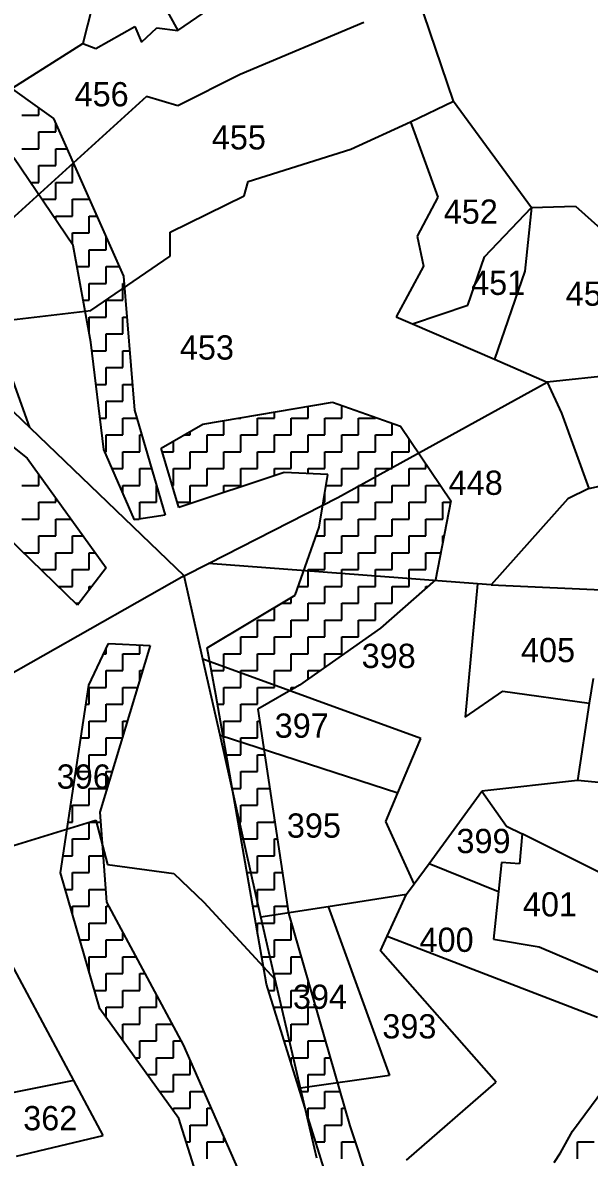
# Model space of a CAD drawing. Header units: metres. Extents: x 291362 to 296970, y 2012513 to 2016467.
# Drawn here: x 292862.8 to 293077.7, y 2014592.5 to 2015022.6 of the extents above; entities that cross this region are included whole.
import ezdxf
from ezdxf.enums import TextEntityAlignment as Align

# ---------------------------------------------------------------- set-up
doc = ezdxf.new("R2010")
doc.units = ezdxf.units.M
for name, color, linetype in [('POLY_HATCH', 12, 'Continuous'), ('POLY_PARCEL', 6, 'Continuous'), ('TEXT_PARCEL', 7, 'Continuous')]:
    doc.layers.add(name, color=color, linetype=linetype)
doc.styles.add('TEXT_MAP', font='')
doc.styles.get('TEXT_MAP').set_extended_font_data('Kruti Dev 050')

msp = doc.modelspace()

# ---------------------------------------------------------------- linework, layer by layer
at = {"layer": 'POLY_HATCH'}
for p, q in [((292839.54, 2015011.33), (292874.48, 2014986.38)), ((292874.48, 2014986.38), (292901.1, 2014926.51)), ((292881.97, 2014938.15), (292859.5, 2014971.41)), ((292888.62, 2014901.57), (292881.97, 2014938.15)), ((292901.1, 2014926.51), (292905.26, 2014875.79)), ((292805.42, 2014904.89), (292864.5, 2014857.5)), ((292893.62, 2014860.82), (292888.62, 2014901.57)), ((292931.16, 2014870.46), (292980.25, 2014878.78)), ((292980.25, 2014878.78), (293006.04, 2014869.63)), ((292905.26, 2014875.79), (292916.91, 2014835.88)), ((292915.35, 2014861.31), (292931.16, 2014870.46)), ((293006.04, 2014869.63), (293025.17, 2014841.36)), ((292883.63, 2014801.78), (292826.22, 2014857.5)), ((292864.5, 2014857.5), (292894.45, 2014815.92)), ((292905.26, 2014834.21), (292893.62, 2014860.82)), ((292922.01, 2014838.86), (292915.35, 2014861.31)), ((292961.94, 2014852.17), (292922.01, 2014838.86)), ((292978.58, 2014851.34), (292961.94, 2014852.17)), ((292975.25, 2014831.38), (292978.58, 2014851.34)), ((293025.17, 2014841.36), (293019.35, 2014811.42)), ((292916.91, 2014835.88), (292905.26, 2014834.21)), ((292966.1, 2014805.6), (292975.25, 2014831.38)), ((292894.45, 2014815.92), (292883.63, 2014801.78)), ((293019.35, 2014811.42), (292998.55, 2014793.13)), ((292932.82, 2014785.65), (292966.1, 2014805.6)), ((292998.55, 2014793.13), (292967.77, 2014771.51)), ((292887.94, 2014771.5), (292895.42, 2014787.3)), ((292911.23, 2014786.47), (292892.1, 2014723.27)), ((292895.42, 2014787.3), (292911.23, 2014786.47)), ((292936.11, 2014767.9), (292932.82, 2014785.65)), ((292877.13, 2014700.38), (292887.94, 2014771.5)), ((292967.77, 2014771.51), (292951.96, 2014762.36)), ((292955.25, 2014658.14), (292936.11, 2014767.9)), ((292951.96, 2014762.36), (292963.61, 2014685.03)), ((292892.1, 2014723.27), (292894.59, 2014689.18)), ((292892.11, 2014648.82), (292877.13, 2014700.38)), ((292894.59, 2014689.18), (292923.71, 2014635.13)), ((292963.61, 2014685.03), (292986.9, 2014604.38)), ((292980.21, 2014578.32), (292955.25, 2014658.14)), ((292922.06, 2014607.25), (292892.11, 2014648.82)), ((293071.25, 2014602.39), (293102.03, 2014643.97)), ((292923.71, 2014635.13), (292944.51, 2014587.74)), ((292931.21, 2014578.15), (292922.06, 2014607.25)), ((292986.9, 2014604.38), (292996.89, 2014574.44)), ((293066.71, 2014594.2), (293071.25, 2014602.39)), ((293064.37, 2014590.47), (293066.71, 2014594.2))]:
    msp.add_line(p, q, dxfattribs=at)
at = {"layer": 'POLY_HATCH', "linetype": 'Continuous'}
for p, q in [((292862.58, 2014987.63), (292868.96, 2014987.63)), ((292868.96, 2014987.63), (292868.96, 2014990.32)), ((292875.35, 2014981.25), (292875.35, 2014984.43)), ((292868.96, 2014981.25), (292875.35, 2014981.25)), ((292868.96, 2014974.86), (292868.96, 2014981.25)), ((292862.58, 2014974.86), (292868.96, 2014974.86)), ((292875.35, 2014974.86), (292879.6, 2014974.86)), ((292875.35, 2014968.48), (292875.35, 2014974.86)), ((292868.96, 2014968.48), (292875.35, 2014968.48)), ((292868.96, 2014962.1), (292868.96, 2014968.48)), ((292881.73, 2014968.48), (292882.44, 2014968.48)), ((292881.73, 2014962.1), (292881.73, 2014968.48)), ((292865.79, 2014962.1), (292868.96, 2014962.1)), ((292875.35, 2014962.1), (292881.73, 2014962.1)), ((292875.35, 2014955.72), (292875.35, 2014962.1)), ((292870.1, 2014955.72), (292875.35, 2014955.72)), ((292881.73, 2014955.72), (292888.11, 2014955.72)), ((292881.73, 2014949.34), (292881.73, 2014955.72)), ((292888.11, 2014955.72), (292888.11, 2014955.73)), ((292875.35, 2014949.34), (292881.73, 2014949.34)), ((292875.35, 2014947.96), (292875.35, 2014949.34)), ((292888.11, 2014949.34), (292890.95, 2014949.34)), ((292888.11, 2014942.96), (292888.11, 2014949.34)), ((292881.73, 2014942.96), (292888.11, 2014942.96)), ((292881.73, 2014938.51), (292881.73, 2014942.96)), ((292894.49, 2014936.57), (292894.49, 2014941.38)), ((292888.11, 2014936.57), (292894.49, 2014936.57)), ((292888.11, 2014930.19), (292888.11, 2014936.57)), ((292883.42, 2014930.19), (292888.11, 2014930.19)), ((292894.49, 2014930.19), (292899.47, 2014930.19)), ((292894.49, 2014923.81), (292894.49, 2014930.19)), ((292888.11, 2014923.81), (292894.49, 2014923.81)), ((292888.11, 2014917.43), (292888.11, 2014923.81)), ((292900.87, 2014923.81), (292901.33, 2014923.81)), ((292900.87, 2014917.43), (292900.87, 2014923.81)), ((292885.74, 2014917.43), (292888.11, 2014917.43)), ((292894.49, 2014917.43), (292900.87, 2014917.43)), ((292894.49, 2014911.05), (292894.49, 2014917.43)), ((292888.11, 2014911.05), (292894.49, 2014911.05)), ((292888.11, 2014904.66), (292888.11, 2014911.05)), ((292900.87, 2014911.05), (292902.37, 2014911.05)), ((292900.87, 2014904.66), (292900.87, 2014911.05)), ((292888.06, 2014904.66), (292888.11, 2014904.66)), ((292894.49, 2014904.66), (292900.87, 2014904.66)), ((292894.49, 2014898.28), (292894.49, 2014904.66)), ((292889.03, 2014898.28), (292894.49, 2014898.28)), ((292900.87, 2014898.28), (292903.42, 2014898.28)), ((292900.87, 2014891.9), (292900.87, 2014898.28)), ((292894.49, 2014891.9), (292900.87, 2014891.9)), ((292894.49, 2014885.52), (292894.49, 2014891.9)), ((292890.59, 2014885.52), (292894.49, 2014885.52)), ((292900.87, 2014885.52), (292904.47, 2014885.52)), ((292900.87, 2014879.14), (292900.87, 2014885.52)), ((292894.49, 2014879.14), (292900.87, 2014879.14)), ((292894.49, 2014872.75), (292894.49, 2014879.14)), ((292958.31, 2014872.75), (292958.31, 2014875.06)), ((292971.07, 2014872.75), (292971.07, 2014877.22)), ((292983.84, 2014872.75), (292983.84, 2014877.5)), ((292892.15, 2014872.75), (292894.49, 2014872.75)), ((292900.87, 2014872.75), (292906.15, 2014872.75)), ((292900.87, 2014866.37), (292900.87, 2014872.75)), ((292939.16, 2014866.37), (292939.16, 2014871.82)), ((292944.7, 2014872.75), (292945.55, 2014872.75)), ((292945.55, 2014872.75), (292945.55, 2014872.9)), ((292951.93, 2014872.75), (292958.31, 2014872.75)), ((292951.93, 2014866.37), (292951.93, 2014872.75)), ((292964.69, 2014872.75), (292971.07, 2014872.75)), ((292964.69, 2014866.37), (292964.69, 2014872.75)), ((292977.46, 2014872.75), (292983.84, 2014872.75)), ((292977.46, 2014866.37), (292977.46, 2014872.75)), ((292990.22, 2014872.75), (292996.6, 2014872.75)), ((292990.22, 2014866.37), (292990.22, 2014872.75)), ((292996.6, 2014872.75), (292996.6, 2014872.98)), ((293002.98, 2014866.37), (293002.98, 2014870.71)), ((292894.49, 2014866.37), (292900.87, 2014866.37)), ((292894.49, 2014859.99), (292894.49, 2014866.37)), ((292907.26, 2014866.37), (292908.01, 2014866.37)), ((292907.26, 2014859.99), (292907.26, 2014866.37)), ((292924.09, 2014866.37), (292926.4, 2014866.37)), ((292926.4, 2014866.37), (292926.4, 2014867.71)), ((292932.78, 2014866.37), (292939.16, 2014866.37)), ((292932.78, 2014859.99), (292932.78, 2014866.37)), ((292945.55, 2014866.37), (292951.93, 2014866.37)), ((292945.55, 2014859.99), (292945.55, 2014866.37)), ((292958.31, 2014866.37), (292964.69, 2014866.37)), ((292958.31, 2014859.99), (292958.31, 2014866.37)), ((292971.07, 2014866.37), (292977.46, 2014866.37)), ((292971.07, 2014859.99), (292971.07, 2014866.37)), ((292983.84, 2014866.37), (292990.22, 2014866.37)), ((292983.84, 2014859.99), (292983.84, 2014866.37)), ((292996.6, 2014866.37), (293002.98, 2014866.37)), ((292996.6, 2014859.99), (292996.6, 2014866.37)), ((292920.02, 2014859.99), (292920.02, 2014864.02)), ((293009.37, 2014859.99), (293009.37, 2014864.71)), ((292893.98, 2014859.99), (292894.49, 2014859.99)), ((292900.87, 2014859.99), (292907.26, 2014859.99)), ((292900.87, 2014853.61), (292900.87, 2014859.99)), ((292915.74, 2014859.99), (292920.02, 2014859.99)), ((292926.4, 2014859.99), (292932.78, 2014859.99)), ((292926.4, 2014853.61), (292926.4, 2014859.99)), ((292939.16, 2014859.99), (292945.55, 2014859.99)), ((292939.16, 2014853.61), (292939.16, 2014859.99)), ((292951.93, 2014859.99), (292958.31, 2014859.99)), ((292951.93, 2014853.61), (292951.93, 2014859.99)), ((292964.69, 2014859.99), (292971.07, 2014859.99)), ((292964.69, 2014853.61), (292964.69, 2014859.99)), ((292977.46, 2014859.99), (292983.84, 2014859.99)), ((292977.46, 2014853.61), (292977.46, 2014859.99)), ((292990.22, 2014859.99), (292996.6, 2014859.99)), ((292990.22, 2014853.61), (292990.22, 2014859.99)), ((293002.98, 2014859.99), (293009.37, 2014859.99)), ((293002.98, 2014853.61), (293002.98, 2014859.99)), ((292896.77, 2014853.61), (292900.87, 2014853.61)), ((292907.26, 2014853.61), (292911.74, 2014853.61)), ((292907.26, 2014847.23), (292907.26, 2014853.61)), ((292920.02, 2014853.61), (292926.4, 2014853.61)), ((292920.02, 2014847.23), (292920.02, 2014853.61)), ((292932.78, 2014853.61), (292939.16, 2014853.61)), ((292932.78, 2014847.23), (292932.78, 2014853.61)), ((292945.55, 2014853.61), (292951.93, 2014853.61)), ((292945.55, 2014847.23), (292945.55, 2014853.61)), ((292958.31, 2014853.61), (292964.69, 2014853.61)), ((292958.31, 2014850.96), (292958.31, 2014853.61)), ((292971.07, 2014853.61), (292977.46, 2014853.61)), ((292971.07, 2014851.71), (292971.07, 2014853.61)), ((292983.84, 2014853.61), (292990.22, 2014853.61)), ((292983.84, 2014847.23), (292983.84, 2014853.61)), ((292996.6, 2014853.61), (293002.98, 2014853.61)), ((292996.6, 2014847.23), (292996.6, 2014853.61)), ((293009.37, 2014853.61), (293015.75, 2014853.61)), ((293009.37, 2014847.23), (293009.37, 2014853.61)), ((293015.75, 2014853.61), (293015.75, 2014855.28)), ((292868.96, 2014847.23), (292868.96, 2014851.29)), ((292862.58, 2014847.23), (292868.96, 2014847.23)), ((292900.87, 2014847.23), (292907.26, 2014847.23)), ((292900.87, 2014844.24), (292900.87, 2014847.23)), ((292913.64, 2014840.84), (292913.64, 2014847.1)), ((292919.53, 2014847.23), (292920.02, 2014847.23)), ((292926.4, 2014847.23), (292932.78, 2014847.23)), ((292926.4, 2014840.84), (292926.4, 2014847.23)), ((292939.16, 2014847.23), (292945.55, 2014847.23)), ((292939.16, 2014844.58), (292939.16, 2014847.23)), ((292977.46, 2014840.84), (292977.46, 2014844.58)), ((292977.9, 2014847.23), (292983.84, 2014847.23)), ((292990.22, 2014847.23), (292996.6, 2014847.23)), ((292990.22, 2014840.84), (292990.22, 2014847.23)), ((293002.98, 2014847.23), (293009.37, 2014847.23)), ((293002.98, 2014840.84), (293002.98, 2014847.23)), ((293015.75, 2014847.23), (293021.2, 2014847.23)), ((293015.75, 2014840.84), (293015.75, 2014847.23)), ((292868.96, 2014840.84), (292875.35, 2014840.84)), ((292868.96, 2014834.46), (292868.96, 2014840.84)), ((292875.35, 2014840.84), (292875.35, 2014842.44)), ((292907.26, 2014840.84), (292913.64, 2014840.84)), ((292907.26, 2014834.5), (292907.26, 2014840.84)), ((292921.42, 2014840.84), (292926.4, 2014840.84)), ((292976.83, 2014840.84), (292977.46, 2014840.84)), ((292983.84, 2014840.84), (292990.22, 2014840.84)), ((292983.84, 2014834.46), (292983.84, 2014840.84)), ((292996.6, 2014840.84), (293002.98, 2014840.84)), ((292996.6, 2014834.46), (292996.6, 2014840.84)), ((293009.37, 2014840.84), (293015.75, 2014840.84)), ((293009.37, 2014834.46), (293009.37, 2014840.84)), ((293022.13, 2014840.84), (293025.07, 2014840.84)), ((293022.13, 2014834.46), (293022.13, 2014840.84)), ((292862.58, 2014834.46), (292868.96, 2014834.46)), ((292875.35, 2014834.46), (292881.09, 2014834.46)), ((292875.35, 2014828.08), (292875.35, 2014834.46)), ((292905.16, 2014834.46), (292907.01, 2014834.46)), ((292977.46, 2014834.46), (292983.84, 2014834.46)), ((292977.46, 2014828.08), (292977.46, 2014834.46)), ((292990.22, 2014834.46), (292996.6, 2014834.46)), ((292990.22, 2014828.08), (292990.22, 2014834.46)), ((293002.98, 2014834.46), (293009.37, 2014834.46)), ((293002.98, 2014828.08), (293002.98, 2014834.46)), ((293015.75, 2014834.46), (293022.13, 2014834.46)), ((293015.75, 2014828.08), (293015.75, 2014834.46)), ((292868.96, 2014828.08), (292875.35, 2014828.08)), ((292868.96, 2014821.7), (292868.96, 2014828.08)), ((292881.73, 2014828.08), (292885.69, 2014828.08)), ((292881.73, 2014821.7), (292881.73, 2014828.08)), ((292974.08, 2014828.08), (292977.46, 2014828.08)), ((292983.84, 2014828.08), (292990.22, 2014828.08)), ((292983.84, 2014821.7), (292983.84, 2014828.08)), ((292996.6, 2014828.08), (293002.98, 2014828.08)), ((292996.6, 2014821.7), (292996.6, 2014828.08)), ((293009.37, 2014828.08), (293015.75, 2014828.08)), ((293009.37, 2014821.7), (293009.37, 2014828.08)), ((293022.13, 2014828.08), (293022.59, 2014828.08)), ((293022.13, 2014825.71), (293022.13, 2014828.08)), ((292863.11, 2014821.7), (292868.96, 2014821.7)), ((292875.35, 2014821.7), (292881.73, 2014821.7)), ((292875.35, 2014815.32), (292875.35, 2014821.7)), ((292888.11, 2014821.7), (292890.29, 2014821.7)), ((292888.11, 2014815.32), (292888.11, 2014821.7)), ((292977.46, 2014821.7), (292983.84, 2014821.7)), ((292977.46, 2014815.32), (292977.46, 2014821.7)), ((292990.22, 2014821.7), (292996.6, 2014821.7)), ((292990.22, 2014815.32), (292990.22, 2014821.7)), ((293002.98, 2014821.7), (293009.37, 2014821.7)), ((293002.98, 2014815.32), (293002.98, 2014821.7)), ((293015.75, 2014821.7), (293021.35, 2014821.7)), ((293015.75, 2014815.32), (293015.75, 2014821.7)), ((292869.69, 2014815.32), (292875.35, 2014815.32)), ((292881.73, 2014815.32), (292888.11, 2014815.32)), ((292881.73, 2014808.93), (292881.73, 2014815.32)), ((292971.07, 2014815.32), (292977.46, 2014815.32)), ((292971.07, 2014808.93), (292971.07, 2014815.32)), ((292983.84, 2014815.32), (292990.22, 2014815.32)), ((292983.84, 2014808.93), (292983.84, 2014815.32)), ((292996.6, 2014815.32), (293002.98, 2014815.32)), ((292996.6, 2014808.93), (292996.6, 2014815.32)), ((293009.37, 2014815.32), (293015.75, 2014815.32)), ((293009.37, 2014808.93), (293009.37, 2014815.32)), ((292876.26, 2014808.93), (292881.73, 2014808.93)), ((292888.11, 2014808.93), (292889.1, 2014808.93)), ((292888.11, 2014807.64), (292888.11, 2014808.93)), ((292967.29, 2014808.93), (292971.07, 2014808.93)), ((292977.46, 2014808.93), (292983.84, 2014808.93)), ((292977.46, 2014802.55), (292977.46, 2014808.93)), ((292990.22, 2014808.93), (292996.6, 2014808.93)), ((292990.22, 2014802.55), (292990.22, 2014808.93)), ((293002.98, 2014808.93), (293009.37, 2014808.93)), ((293002.98, 2014802.55), (293002.98, 2014808.93)), ((293015.75, 2014808.93), (293016.52, 2014808.93)), ((293015.75, 2014808.26), (293015.75, 2014808.93)), ((292882.84, 2014802.55), (292884.22, 2014802.55)), ((292961.02, 2014802.55), (292964.69, 2014802.55)), ((292964.69, 2014802.55), (292964.69, 2014804.76)), ((292971.07, 2014802.55), (292977.46, 2014802.55)), ((292971.07, 2014796.17), (292971.07, 2014802.55)), ((292983.84, 2014802.55), (292990.22, 2014802.55)), ((292983.84, 2014796.17), (292983.84, 2014802.55)), ((292996.6, 2014802.55), (293002.98, 2014802.55)), ((292996.6, 2014796.17), (292996.6, 2014802.55)), ((292958.31, 2014796.17), (292958.31, 2014800.93)), ((292951.93, 2014796.17), (292958.31, 2014796.17)), ((292951.93, 2014789.79), (292951.93, 2014796.17)), ((292964.69, 2014796.17), (292971.07, 2014796.17)), ((292964.69, 2014789.79), (292964.69, 2014796.17)), ((292977.46, 2014796.17), (292983.84, 2014796.17)), ((292977.46, 2014789.79), (292977.46, 2014796.17)), ((292990.22, 2014796.17), (292996.6, 2014796.17)), ((292990.22, 2014789.79), (292990.22, 2014796.17)), ((292945.55, 2014789.79), (292951.93, 2014789.79)), ((292945.55, 2014783.41), (292945.55, 2014789.79)), ((292958.31, 2014789.79), (292964.69, 2014789.79)), ((292958.31, 2014783.41), (292958.31, 2014789.79)), ((292971.07, 2014789.79), (292977.46, 2014789.79)), ((292971.07, 2014783.41), (292971.07, 2014789.79)), ((292983.84, 2014789.79), (292990.22, 2014789.79)), ((292983.84, 2014783.41), (292983.84, 2014789.79)), ((292894.49, 2014783.41), (292894.49, 2014785.33)), ((292907.26, 2014783.41), (292907.26, 2014786.68)), ((292893.58, 2014783.41), (292894.49, 2014783.41)), ((292900.87, 2014783.41), (292907.26, 2014783.41)), ((292900.87, 2014777.03), (292900.87, 2014783.41)), ((292939.16, 2014783.41), (292945.55, 2014783.41)), ((292939.16, 2014777.03), (292939.16, 2014783.41)), ((292951.93, 2014783.41), (292958.31, 2014783.41)), ((292951.93, 2014777.03), (292951.93, 2014783.41)), ((292964.69, 2014783.41), (292971.07, 2014783.41)), ((292964.69, 2014777.03), (292964.69, 2014783.41)), ((292977.46, 2014783.41), (292983.84, 2014783.41)), ((292977.46, 2014778.32), (292977.46, 2014783.41)), ((292894.49, 2014777.03), (292900.87, 2014777.03)), ((292894.49, 2014770.64), (292894.49, 2014777.03)), ((292907.26, 2014777.03), (292908.37, 2014777.03)), ((292907.26, 2014773.33), (292907.26, 2014777.03)), ((292934.42, 2014777.03), (292939.16, 2014777.03)), ((292945.55, 2014777.03), (292951.93, 2014777.03)), ((292945.55, 2014770.64), (292945.55, 2014777.03)), ((292958.31, 2014777.03), (292964.69, 2014777.03)), ((292958.31, 2014770.64), (292958.31, 2014777.03)), ((292971.07, 2014777.03), (292975.62, 2014777.03)), ((292971.07, 2014773.83), (292971.07, 2014777.03)), ((292888.11, 2014770.64), (292894.49, 2014770.64)), ((292888.11, 2014764.26), (292888.11, 2014770.64)), ((292900.87, 2014770.64), (292906.44, 2014770.64)), ((292900.87, 2014764.26), (292900.87, 2014770.64)), ((292939.16, 2014770.64), (292945.55, 2014770.64)), ((292939.16, 2014764.26), (292939.16, 2014770.64)), ((292951.93, 2014770.64), (292958.31, 2014770.64)), ((292951.93, 2014764.26), (292951.93, 2014770.64)), ((292964.69, 2014770.64), (292966.27, 2014770.64)), ((292964.69, 2014769.73), (292964.69, 2014770.64)), ((292886.84, 2014764.26), (292888.11, 2014764.26)), ((292894.49, 2014764.26), (292900.87, 2014764.26)), ((292894.49, 2014757.88), (292894.49, 2014764.26)), ((292936.74, 2014764.26), (292939.16, 2014764.26)), ((292945.55, 2014764.26), (292951.93, 2014764.26)), ((292945.55, 2014757.88), (292945.55, 2014764.26)), ((292888.11, 2014757.88), (292894.49, 2014757.88)), ((292888.11, 2014751.5), (292888.11, 2014757.88)), ((292900.87, 2014757.88), (292902.58, 2014757.88)), ((292900.87, 2014752.26), (292900.87, 2014757.88)), ((292939.16, 2014757.88), (292945.55, 2014757.88)), ((292939.16, 2014751.5), (292939.16, 2014757.88)), ((292951.93, 2014757.88), (292952.63, 2014757.88)), ((292951.93, 2014751.5), (292951.93, 2014757.88)), ((292884.9, 2014751.5), (292888.11, 2014751.5)), ((292894.49, 2014751.5), (292900.64, 2014751.5)), ((292894.49, 2014745.12), (292894.49, 2014751.5)), ((292938.97, 2014751.5), (292939.16, 2014751.5)), ((292945.55, 2014751.5), (292951.93, 2014751.5)), ((292945.55, 2014745.12), (292945.55, 2014751.5)), ((292888.11, 2014745.12), (292894.49, 2014745.12)), ((292888.11, 2014738.73), (292888.11, 2014745.12)), ((292940.08, 2014745.12), (292945.55, 2014745.12)), ((292951.93, 2014745.12), (292954.56, 2014745.12)), ((292951.93, 2014738.73), (292951.93, 2014745.12)), ((292882.96, 2014738.73), (292888.11, 2014738.73)), ((292894.49, 2014738.73), (292896.78, 2014738.73)), ((292894.49, 2014732.35), (292894.49, 2014738.73)), ((292945.55, 2014738.73), (292951.93, 2014738.73)), ((292945.55, 2014732.35), (292945.55, 2014738.73)), ((292888.11, 2014732.35), (292894.49, 2014732.35)), ((292888.11, 2014725.97), (292888.11, 2014732.35)), ((292942.31, 2014732.35), (292945.55, 2014732.35)), ((292951.93, 2014732.35), (292956.48, 2014732.35)), ((292951.93, 2014725.97), (292951.93, 2014732.35)), ((292881.73, 2014725.97), (292888.11, 2014725.97)), ((292881.73, 2014719.59), (292881.73, 2014725.97)), ((292945.55, 2014725.97), (292951.93, 2014725.97)), ((292945.55, 2014719.59), (292945.55, 2014725.97)), ((292880.05, 2014719.59), (292881.73, 2014719.59)), ((292888.11, 2014719.59), (292892.37, 2014719.59)), ((292888.11, 2014713.21), (292888.11, 2014719.59)), ((292944.53, 2014719.59), (292945.55, 2014719.59)), ((292951.93, 2014719.59), (292958.31, 2014719.59)), ((292951.93, 2014713.21), (292951.93, 2014719.59)), ((292958.31, 2014719.59), (292958.31, 2014720.19)), ((292881.73, 2014713.21), (292888.11, 2014713.21)), ((292881.73, 2014706.82), (292881.73, 2014713.21)), ((292945.65, 2014713.21), (292951.93, 2014713.21)), ((292958.31, 2014713.21), (292959.36, 2014713.21)), ((292958.31, 2014706.82), (292958.31, 2014713.21)), ((292878.11, 2014706.82), (292881.73, 2014706.82)), ((292888.11, 2014706.82), (292893.3, 2014706.82)), ((292888.11, 2014700.44), (292888.11, 2014706.82)), ((292951.93, 2014706.82), (292958.31, 2014706.82)), ((292951.93, 2014700.44), (292951.93, 2014706.82)), ((292881.73, 2014700.44), (292888.11, 2014700.44)), ((292881.73, 2014694.06), (292881.73, 2014700.44)), ((292947.87, 2014700.44), (292951.93, 2014700.44)), ((292958.31, 2014700.44), (292961.29, 2014700.44)), ((292958.31, 2014694.06), (292958.31, 2014700.44)), ((292878.97, 2014694.06), (292881.73, 2014694.06)), ((292888.11, 2014694.06), (292894.24, 2014694.06)), ((292888.11, 2014687.68), (292888.11, 2014694.06)), ((292951.93, 2014694.06), (292958.31, 2014694.06)), ((292951.93, 2014687.68), (292951.93, 2014694.06)), ((292881.73, 2014687.68), (292888.11, 2014687.68)), ((292881.73, 2014684.57), (292881.73, 2014687.68)), ((292894.49, 2014687.68), (292895.4, 2014687.68)), ((292894.49, 2014681.3), (292894.49, 2014687.68)), ((292950.1, 2014687.68), (292951.93, 2014687.68)), ((292958.31, 2014687.68), (292963.21, 2014687.68)), ((292958.31, 2014681.3), (292958.31, 2014687.68)), ((292888.11, 2014681.3), (292894.49, 2014681.3)), ((292888.11, 2014674.91), (292888.11, 2014681.3)), ((292951.93, 2014681.3), (292958.31, 2014681.3)), ((292951.93, 2014677.17), (292951.93, 2014681.3)), ((292964.69, 2014674.91), (292964.69, 2014681.27)), ((292900.87, 2014674.91), (292900.87, 2014677.52)), ((292884.53, 2014674.91), (292888.11, 2014674.91)), ((292894.49, 2014674.91), (292900.87, 2014674.91)), ((292894.49, 2014668.53), (292894.49, 2014674.91)), ((292958.31, 2014674.91), (292964.69, 2014674.91)), ((292958.31, 2014668.53), (292958.31, 2014674.91)), ((292888.11, 2014668.53), (292894.49, 2014668.53)), ((292888.11, 2014662.6), (292888.11, 2014668.53)), ((292900.87, 2014668.53), (292905.72, 2014668.53)), ((292900.87, 2014662.15), (292900.87, 2014668.53)), ((292953.43, 2014668.53), (292958.31, 2014668.53)), ((292964.69, 2014668.53), (292968.37, 2014668.53)), ((292964.69, 2014662.15), (292964.69, 2014668.53)), ((292894.49, 2014662.15), (292900.87, 2014662.15)), ((292894.49, 2014655.77), (292894.49, 2014662.15)), ((292907.26, 2014662.15), (292909.16, 2014662.15)), ((292907.26, 2014655.77), (292907.26, 2014662.15)), ((292958.31, 2014662.15), (292964.69, 2014662.15)), ((292958.31, 2014655.77), (292958.31, 2014662.15)), ((292890.09, 2014655.77), (292894.49, 2014655.77)), ((292900.87, 2014655.77), (292907.26, 2014655.77)), ((292900.87, 2014649.39), (292900.87, 2014655.77)), ((292955.99, 2014655.77), (292958.31, 2014655.77)), ((292964.69, 2014655.77), (292971.07, 2014655.77)), ((292964.69, 2014649.39), (292964.69, 2014655.77)), ((292971.07, 2014655.77), (292971.07, 2014659.18)), ((292913.64, 2014649.39), (292913.64, 2014653.83)), ((292894.49, 2014649.39), (292900.87, 2014649.39)), ((292894.49, 2014645.52), (292894.49, 2014649.39)), ((292907.26, 2014649.39), (292913.64, 2014649.39)), ((292907.26, 2014643), (292907.26, 2014649.39)), ((292958.31, 2014649.39), (292964.69, 2014649.39)), ((292958.31, 2014648.34), (292958.31, 2014649.39)), ((292971.07, 2014649.39), (292973.9, 2014649.39)), ((292971.07, 2014643), (292971.07, 2014649.39)), ((292900.87, 2014643), (292907.26, 2014643)), ((292900.87, 2014636.66), (292900.87, 2014643)), ((292913.64, 2014643), (292919.47, 2014643)), ((292913.64, 2014636.62), (292913.64, 2014643)), ((292964.69, 2014643), (292971.07, 2014643)), ((292964.69, 2014636.62), (292964.69, 2014643)), ((292907.26, 2014636.62), (292913.64, 2014636.62)), ((292907.26, 2014630.24), (292907.26, 2014636.62)), ((292920.02, 2014636.62), (292922.91, 2014636.62)), ((292920.02, 2014630.24), (292920.02, 2014636.62)), ((292961.97, 2014636.62), (292964.69, 2014636.62)), ((292971.07, 2014636.62), (292977.46, 2014636.62)), ((292971.07, 2014630.24), (292971.07, 2014636.62)), ((292977.46, 2014636.62), (292977.46, 2014637.08)), ((292905.5, 2014630.24), (292907.26, 2014630.24)), ((292913.64, 2014630.24), (292920.02, 2014630.24)), ((292913.64, 2014623.86), (292913.64, 2014630.24)), ((292964.69, 2014630.24), (292971.07, 2014630.24)), ((292964.69, 2014627.93), (292964.69, 2014630.24)), ((292977.46, 2014630.24), (292979.43, 2014630.24)), ((292977.46, 2014623.86), (292977.46, 2014630.24)), ((292926.4, 2014623.86), (292926.4, 2014629.01)), ((292910.1, 2014623.86), (292913.64, 2014623.86)), ((292920.02, 2014623.86), (292926.4, 2014623.86)), ((292920.02, 2014617.48), (292920.02, 2014623.86)), ((292971.07, 2014623.86), (292977.46, 2014623.86)), ((292971.07, 2014617.48), (292971.07, 2014623.86)), ((292914.69, 2014617.48), (292920.02, 2014617.48)), ((292926.4, 2014617.48), (292931.46, 2014617.48)), ((292926.4, 2014611.1), (292926.4, 2014617.48)), ((292967.96, 2014617.48), (292971.07, 2014617.48)), ((292977.46, 2014617.48), (292983.12, 2014617.48)), ((292977.46, 2014611.1), (292977.46, 2014617.48)), ((292920.02, 2014611.1), (292926.4, 2014611.1)), ((292920.02, 2014610.08), (292920.02, 2014611.1)), ((292932.78, 2014611.1), (292934.26, 2014611.1)), ((292932.78, 2014604.71), (292932.78, 2014611.1)), ((292971.07, 2014611.1), (292977.46, 2014611.1)), ((292971.07, 2014607.52), (292971.07, 2014611.1)), ((292983.84, 2014611.1), (292984.96, 2014611.1)), ((292983.84, 2014604.71), (292983.84, 2014611.1)), ((292926.4, 2014604.71), (292932.78, 2014604.71)), ((292926.4, 2014598.33), (292926.4, 2014604.71)), ((292977.46, 2014604.71), (292983.84, 2014604.71)), ((292977.46, 2014598.33), (292977.46, 2014604.71)), ((293072.97, 2014604.71), (293073.19, 2014604.71)), ((293073.19, 2014604.71), (293073.19, 2014605.01)), ((292939.16, 2014598.33), (292939.16, 2014599.92)), ((292924.87, 2014598.33), (292926.4, 2014598.33)), ((292932.78, 2014598.33), (292939.16, 2014598.33)), ((292932.78, 2014591.95), (292932.78, 2014598.33)), ((292973.95, 2014598.33), (292977.46, 2014598.33)), ((292983.84, 2014598.33), (292988.92, 2014598.33)), ((292983.84, 2014591.95), (292983.84, 2014598.33)), ((293073.19, 2014598.33), (293079.57, 2014598.33)), ((293073.19, 2014591.95), (293073.19, 2014598.33))]:
    msp.add_line(p, q, dxfattribs=at)
at = {"layer": 'POLY_PARCEL'}
for p, q in [((292901.45, 2015056.19), (292921.65, 2015019.75)), ((293026.16, 2014992.94), (293007.41, 2015048.31)), ((292921.65, 2015019.75), (292956.64, 2015043.88)), ((292889.13, 2015028.61), (292885.68, 2015014.82)), ((292890.61, 2015012.85), (292905.39, 2015021.22)), ((292905.39, 2015021.22), (292907.85, 2015015.31)), ((292907.85, 2015015.31), (292913.77, 2015020.73)), ((292913.77, 2015020.73), (292921.65, 2015019.75)), ((292992.13, 2015022.7), (292945.31, 2015003)), ((292837.25, 2014984.2), (292885.68, 2015014.82)), ((292885.68, 2015014.82), (292890.61, 2015012.85)), ((292945.31, 2015003), (292921.65, 2014991.18)), ((292909.83, 2014994.63), (292829.86, 2014922.14)), ((292921.65, 2014991.18), (292909.83, 2014994.63)), ((293009.9, 2014985.06), (293026.16, 2014992.94)), ((293026.16, 2014992.94), (293055.73, 2014952.55)), ((292987.23, 2014974.72), (293009.9, 2014985.06)), ((293009.9, 2014985.06), (293020.25, 2014956.49)), ((292948.3, 2014962.4), (292987.23, 2014974.72)), ((292946.82, 2014956.98), (292948.3, 2014962.4)), ((292918.73, 2014943.19), (292946.82, 2014956.98)), ((293020.25, 2014956.49), (293012.37, 2014941.72)), ((292777.62, 2014953.66), (292924.08, 2014812.88)), ((293037.99, 2014933.83), (293055.73, 2014952.55)), ((293055.73, 2014952.55), (293053.27, 2014928.42)), ((293055.73, 2014952.55), (293072.49, 2014953.04)), ((293072.49, 2014953.04), (293105.02, 2014923.98)), ((292918.76, 2014934.18), (292918.73, 2014943.19)), ((293012.37, 2014941.72), (293014.83, 2014930.39)), ((292888.7, 2014913.49), (292918.76, 2014934.18)), ((293014.83, 2014930.39), (293004.48, 2014911.18)), ((293031.59, 2014915.61), (293037.99, 2014933.83)), ((293053.27, 2014928.42), (293041.77, 2014895.03)), ((292858.64, 2014910.04), (292888.7, 2014913.49)), ((293010.7, 2014908.48), (293031.59, 2014915.61)), ((292850.76, 2014909.63), (292865.46, 2014869.23)), ((293004.48, 2014911.18), (293010.7, 2014908.48)), ((293010.7, 2014908.48), (293041.77, 2014895.03)), ((293041.77, 2014895.03), (293061.68, 2014886.4)), ((293125.22, 2014892.95), (293061.68, 2014886.4)), ((292982.34, 2014842.57), (293061.68, 2014886.4)), ((293061.68, 2014886.4), (293067.1, 2014874.58)), ((293067.1, 2014874.58), (293077.45, 2014846.01)), ((293077.45, 2014846.01), (293115.33, 2014854.54)), ((293077.45, 2014846.01), (293069.57, 2014842.07)), ((292933.24, 2014817.55), (292982.34, 2014842.57)), ((293069.57, 2014842.07), (293040.49, 2014809.57)), ((292924.08, 2014812.88), (292933.24, 2014817.55)), ((293035.25, 2014809.96), (292933.24, 2014817.55)), ((292924.08, 2014812.88), (292827.35, 2014758.2)), ((292931.17, 2014781.34), (292924.08, 2014812.88)), ((293035.25, 2014809.96), (293030.63, 2014759.33)), ((293040.49, 2014809.57), (293035.25, 2014809.96)), ((293040.49, 2014809.57), (293104.25, 2014806.55)), ((293013.78, 2014751.31), (292931.17, 2014781.34)), ((292937.66, 2014752.47), (292931.17, 2014781.34)), ((293079.11, 2014774.04), (293077.67, 2014764.64)), ((293030.63, 2014759.33), (293044.93, 2014769.18)), ((293044.93, 2014769.18), (293077.67, 2014764.64)), ((293077.67, 2014764.64), (293073.17, 2014735.34)), ((292937.66, 2014752.47), (293005.05, 2014730.64)), ((292953.14, 2014683.61), (292937.66, 2014752.47)), ((293005.05, 2014730.64), (293013.78, 2014751.31)), ((293073.17, 2014735.34), (293036.94, 2014731.33)), ((293125.92, 2014730.11), (293073.17, 2014735.34)), ((293000.47, 2014719.79), (293005.05, 2014730.64)), ((293016.98, 2014703.92), (293036.94, 2014731.33)), ((293036.94, 2014731.33), (293046.3, 2014718.03)), ((292836.22, 2014703.53), (292890.57, 2014720.28)), ((292890.57, 2014720.28), (292895.01, 2014703.54)), ((293011.31, 2014696.15), (293000.47, 2014719.79)), ((293046.3, 2014718.03), (293052.22, 2014715.07)), ((293052.22, 2014715.07), (293051.23, 2014703.74)), ((293083.76, 2014699.31), (293052.22, 2014715.07)), ((292895.01, 2014703.54), (292920.14, 2014700.09)), ((293011.31, 2014696.15), (293016.98, 2014703.92)), ((293016.98, 2014703.92), (293043.21, 2014693.26)), ((293044.33, 2014704.24), (293043.21, 2014693.26)), ((293051.23, 2014703.74), (293044.33, 2014704.24)), ((292920.14, 2014700.09), (292931.48, 2014689.25)), ((293008.36, 2014692.21), (293011.31, 2014696.15)), ((292978.66, 2014687.58), (293008.36, 2014692.21)), ((293001.04, 2014676.27), (293008.36, 2014692.21)), ((293043.21, 2014693.26), (293041.37, 2014675.18)), ((292931.48, 2014689.25), (292958.54, 2014659.84)), ((292953.14, 2014683.61), (292978.66, 2014687.58)), ((292978.66, 2014687.58), (293001.95, 2014623.46)), ((292882.22, 2014621.6), (292850.51, 2014680.87)), ((292957.12, 2014665.91), (292953.14, 2014683.61)), ((292998.5, 2014670.74), (293001.04, 2014676.27)), ((293001.04, 2014676.27), (293080.8, 2014645.62)), ((293041.37, 2014675.18), (293058.62, 2014672.22)), ((293058.62, 2014672.22), (293084.25, 2014661.38)), ((293042.36, 2014621), (292998.5, 2014670.74)), ((292958.54, 2014659.84), (292957.12, 2014665.91)), ((292968.18, 2014618.7), (292958.54, 2014659.84)), ((292882.22, 2014621.6), (292854.43, 2014616.05)), ((292893.37, 2014600.78), (292882.22, 2014621.6)), ((293001.95, 2014623.46), (292968.18, 2014618.7)), ((293008.35, 2014591.44), (293042.36, 2014621)), ((292974.39, 2014592.21), (292968.18, 2014618.7)), ((292860.5, 2014592.85), (292893.37, 2014600.78))]:
    msp.add_line(p, q, dxfattribs=at)

# ---------------------------------------------------------------- texts
at = {"layer": 'TEXT_PARCEL', "style": 'TEXT_MAP'}
for s, p in [('456', (292892.78, 2014995.53)), ('455', (292944.81, 2014979.12)), ('452', (293032.75, 2014951.02)), ('451', (293043.13, 2014923.97)), ('450', (293079, 2014919.93)), ('453', (292932.69, 2014899.51)), ('448', (293034.62, 2014848.23)), ('405', (293062.03, 2014784.8)), ('398', (293001.61, 2014782.59)), ('397', (292968.65, 2014756.15)), ('396', (292886, 2014736.84)), ('395', (292973.26, 2014718.26)), ('399', (293037.57, 2014712.41)), ('401', (293062.75, 2014688.4)), ('400', (293023.56, 2014674.96)), ('394', (292975.57, 2014653.36)), ('393', (293009.44, 2014642.14)), ('362', (292873.29, 2014607.32))]:
    msp.add_text(s, height=9.19, dxfattribs=at).set_placement(p, align=Align.MIDDLE)

doc.saveas('drawing.dxf')
